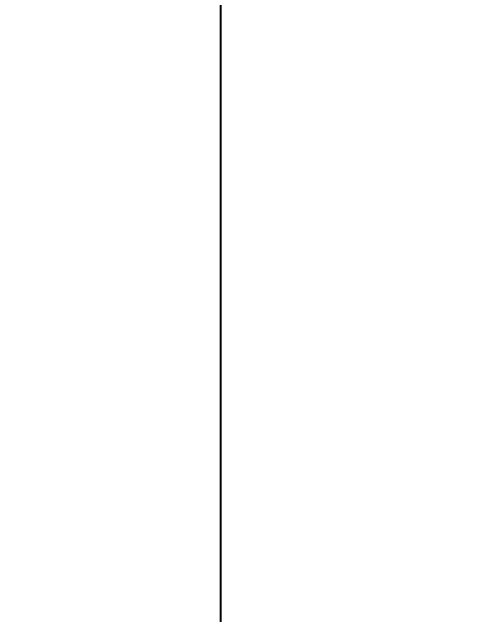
# Model space of a CAD drawing. Extents: x 491.8 to 537.2, y 395.3 to 465.5.
# Drawn here: x 491.82 to 497.64, y 402.52 to 409.96 of the extents above; entities that cross this region are included whole.
import ezdxf

# ---------------------------------------------------------------- set-up
doc = ezdxf.new("R2010")
doc.units = 0
doc.header["$MEASUREMENT"] = 0
doc.layers.get('0').update_dxf_attribs({"linetype": 'CONTINUOUS'})
doc.layers.get('Defpoints').update_dxf_attribs({"linetype": 'CONTINUOUS'})
doc.styles.get("Standard").update_dxf_attribs({"font": 'arial.ttf'})
doc.dimstyles.get("Standard").update_dxf_attribs({"dimtxt": 1.5, "dimasz": 1.5, "dimexe": 0.18, "dimexo": 0, "dimgap": 0.5, "dimtad": 0, "dimtih": 1, "dimtoh": 1, "dimzin": 0, "dimdsep": 46, "dimtxsty": 'Standard', "dimcen": 0.09, "dimadec": 0, "dimazin": 0, "dimtfac": 1, "dimtofl": 0, "dimtmove": 2, "dimatfit": 3, "dimfxl": 1, "dimtolj": 1, "dimtzin": 0, "dimarcsym": 0})

# ---------------------------------------------------------------- blocks, each defined once
blk = doc.blocks.new('*D53')
at = {"color": 0, "linetype": 'Continuous', "lineweight": -2}
for p, q in [((501.0318, 448.26), (494.2153, 448.26)), ((494.3953, 446.76), (494.3953, 425.3958)), ((494.3953, 401.5), (494.3953, 422.8641)), ((501.0318, 400), (494.2153, 400))]:
    blk.add_line(p, q, dxfattribs=at)
at = {"color": 0, "linetype": 'Continuous'}
for points in [[(494.1453, 446.76), (494.6453, 446.76), (494.3953, 448.26)], [(494.1453, 401.5), (494.6453, 401.5), (494.3953, 400)]]:
    blk.add_solid(points, dxfattribs=at)
at = {"layer": 'Defpoints', "color": 0, "linetype": 'Continuous'}
for p in [(501.0318, 448.26), (494.3953, 400), (501.0318, 400)]:
    blk.add_point(p, dxfattribs=at)
at = {"color": 0, "linetype": 'Continuous', "insert": (494.3953, 424.13), "char_height": 1.5, "attachment_point": 5}
blk.add_mtext('\\A1;48.26', dxfattribs=at)

msp = doc.modelspace()

# ---------------------------------------------------------------- dimensions: what is measured, and where the dimension line sits
at = {"linetype": 'Continuous'}
dim = msp.add_linear_dim(base=(494.395303, 399.999962), p1=(501.031764, 448.259962), p2=(501.031764, 399.999962), angle=90, dimstyle='Standard', dxfattribs=at)
dim.commit()
dim.dimension.update_dxf_attribs({"geometry": '*D53', "text_midpoint": (494.395303, 424.129962)})

doc.saveas('drawing.dxf')
